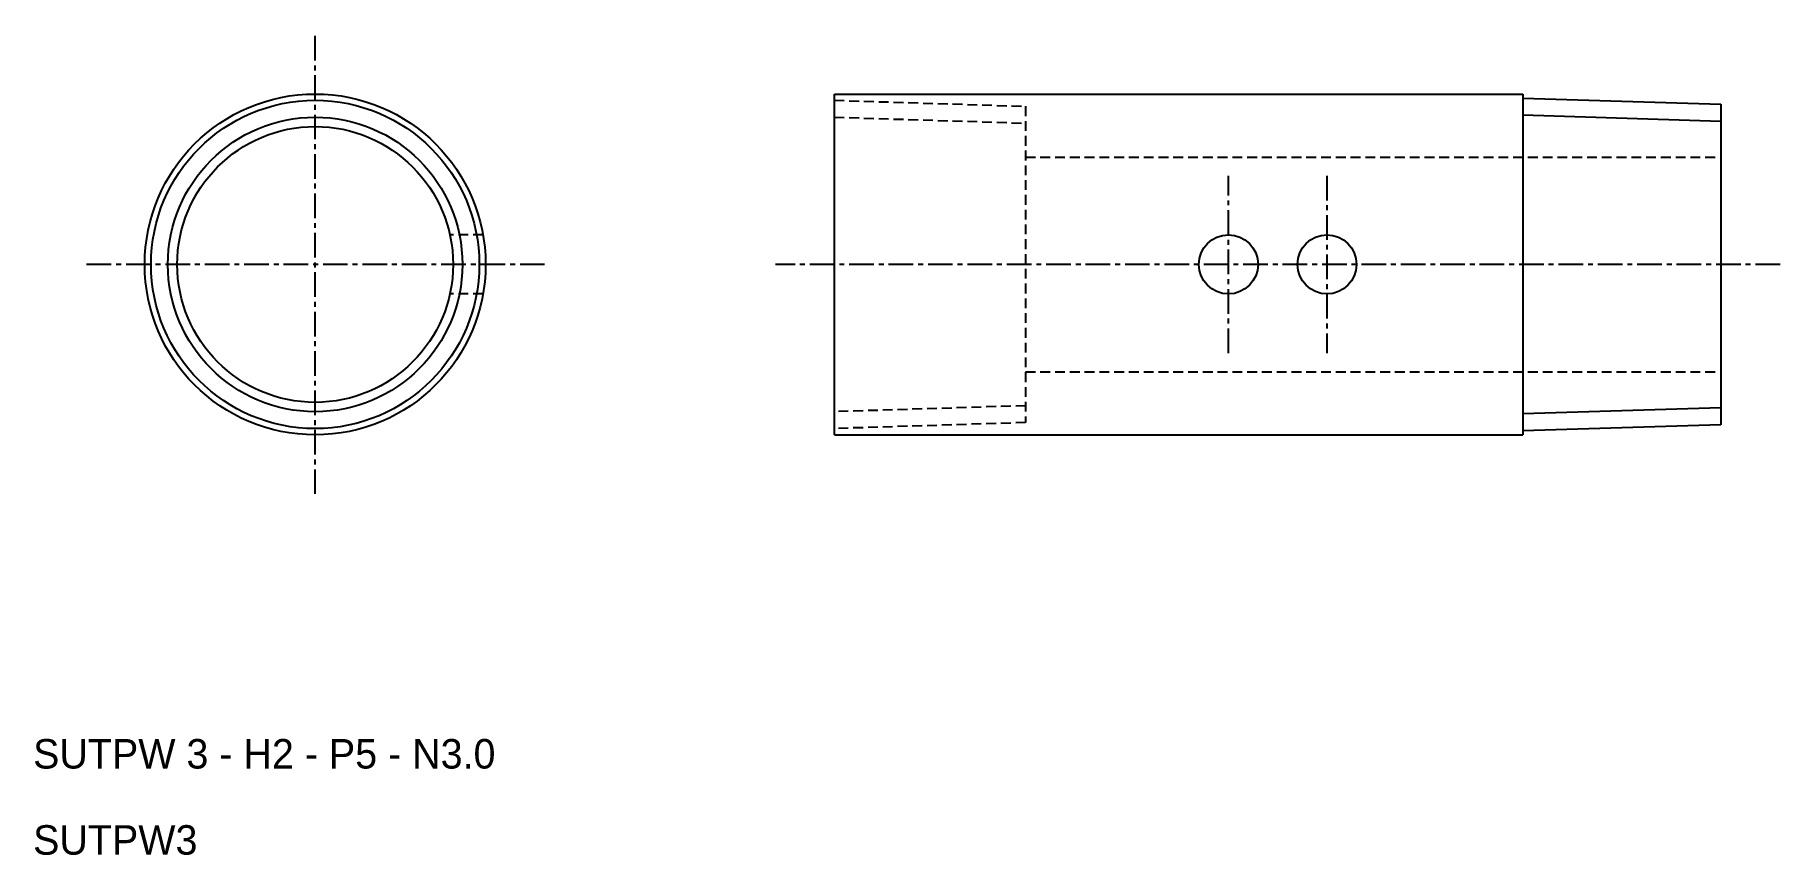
# Model space of a CAD drawing. Extents: x 135 to 223.6, y 167.2 to 208.8.
import ezdxf

# ---------------------------------------------------------------- set-up
doc = ezdxf.new("R2010")
doc.units = 0
doc.linetypes.add('CENTER', pattern=[2, 1.25, -0.25, 0.25, -0.25])
doc.linetypes.add('DASHED', pattern=[0.75, 0.5, -0.25])
doc.layers.get('0').update_dxf_attribs({"linetype": 'CONTINUOUS'})
doc.layers.add('CENTER', color=1, linetype='CENTER')

msp = doc.modelspace()

# ---------------------------------------------------------------- linework, layer by layer
for p, q in [((175.589, 205.783), (210.539, 205.783)), ((175.589, 188.483), (175.589, 205.783)), ((210.539, 205.783), (210.539, 188.483)), ((210.539, 205.579), (220.589, 205.265)), ((220.589, 205.265), (220.589, 189)), ((220.589, 189), (210.539, 188.686)), ((175.589, 188.483), (210.539, 188.483))]:
    msp.add_line(p, q)
at = {"color": 3, "linetype": 'DASHED'}
for p, q in [((175.589, 205.464), (185.289, 205.161)), ((185.289, 205.161), (185.289, 189.105)), ((175.589, 204.608), (185.289, 204.305)), ((185.289, 202.583), (220.589, 202.583)), ((157.749, 198.633), (156.067, 198.633)), ((157.749, 195.633), (156.067, 195.633)), ((185.289, 191.683), (220.589, 191.683)), ((185.289, 189.961), (175.589, 189.658)), ((185.289, 189.105), (175.589, 188.802))]:
    msp.add_line(p, q, dxfattribs=at)
at = {"color": 3}
for p, q in [((210.539, 204.723), (220.589, 204.409)), ((220.589, 189.856), (210.539, 189.542))]:
    msp.add_line(p, q, dxfattribs=at)
for centre, radius in [((149.23, 197.133), 8.65), ((149.23, 197.133), 7.475), ((149.23, 197.133), 7), ((195.589, 197.133), 1.5), ((200.589, 197.133), 1.5)]:
    msp.add_circle(centre, radius)
msp.add_circle((149.23, 197.133), 8.331, dxfattribs=at)
at = {"layer": 'CENTER', "linetype": 'CENTER'}
for p, q in [((149.23, 185.483), (149.23, 208.783)), ((195.589, 192.633), (195.589, 201.633)), ((200.589, 201.633), (200.589, 192.633)), ((160.88, 197.133), (137.58, 197.133)), ((223.589, 197.133), (172.589, 197.133))]:
    msp.add_line(p, q, dxfattribs=at)

# ---------------------------------------------------------------- texts
at = {"linetype": 'CONTINUOUS'}
for s, height, p in [('SUTPW 3 - H2 - P5 - N3.0', 1.49691, (134.914, 171.547)), ('SUTPW3', 1.4969, (134.914, 167.175))]:
    msp.add_text(s, height=height, dxfattribs=at).set_placement(p)

doc.saveas('drawing.dxf')
